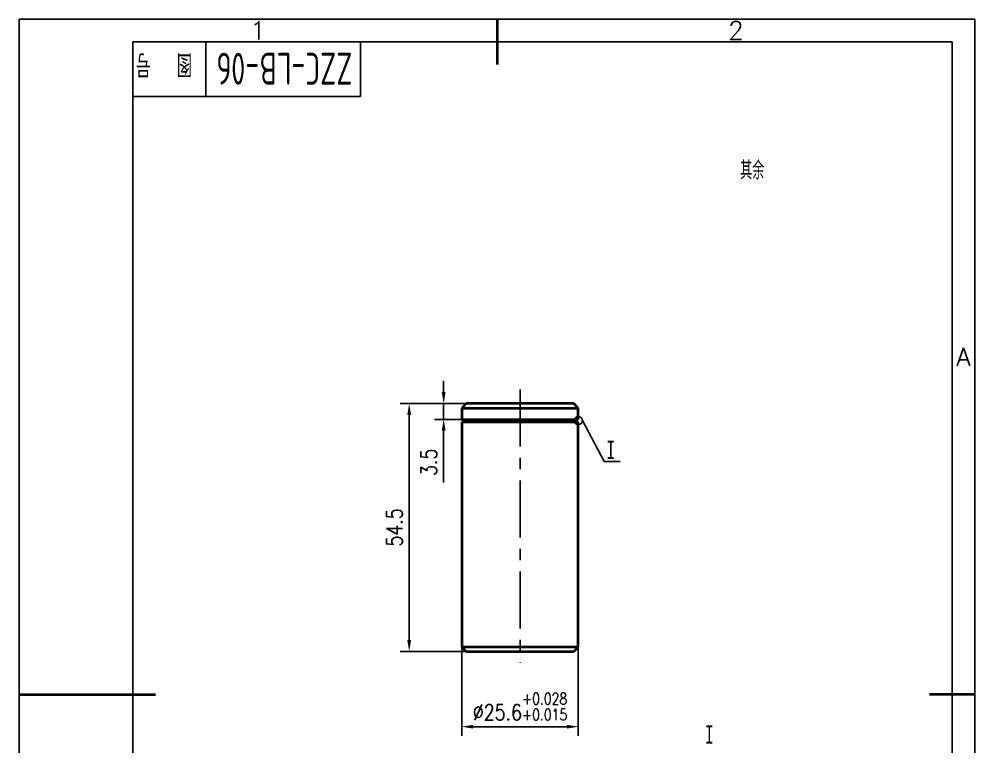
# Model space of a CAD drawing. Header units: millimetres. Extents: x -25 to 185, y -5 to 292.
# Drawn here: x -25 to 185, y 132 to 292 of the extents above; entities that cross this region are included whole.
import ezdxf
from ezdxf.enums import TextEntityAlignment as Align

# ---------------------------------------------------------------- set-up
doc = ezdxf.new("R2010")
doc.units = ezdxf.units.MM
doc.header["$LTSCALE"] = 10
doc.linetypes.add('CENTER', pattern=[2, 1.25, -0.25, 0.25, -0.25])
doc.layers.add('1轮廓实线层', color=7, linetype='Continuous', lineweight=35)
for name, color, linetype in [('2细线层', 4, 'Continuous'), ('3中心线层', 1, 'CENTER'), ('6文字层', 3, 'Continuous'), ('7标注层', 4, 'Continuous'), ('图框层', 7, 'Continuous')]:
    doc.layers.add(name, color=color, linetype=linetype)
doc.styles.add('Annotative', font='SimSun.ttf')
doc.styles.add('PC_TEXTSTYLE', font='isocp.shx', dxfattribs={"width": 0.8, "bigfont": 'hzfs.shx'})
doc.styles.add('TH_GBDIM', font='romans.shx', dxfattribs={"width": 0.8, "bigfont": 'gbcbig.shx'})
doc.dimstyles.new('TH_GBDIM', dxfattribs={"dimtxt": 3.5, "dimasz": 2.5, "dimexe": 2, "dimexo": 0, "dimgap": 1.5, "dimtad": 1, "dimdec": 1, "dimzin": 0, "dimdsep": 46, "dimtxsty": 'TH_GBDIM', "dimcen": 2.5, "dimclrd": 130, "dimclre": 130, "dimclrt": 3, "dimadec": 0, "dimazin": 0, "dimtfac": 0.714286, "dimtdec": 1, "dimtmove": 0, "dimatfit": 3, "dimfxl": 1, "dimtzin": 0, "dimlwd": -1, "dimlwe": -1, "dimarcsym": 0})

# ---------------------------------------------------------------- blocks, each defined once
blk = doc.blocks.new('*D8')
at = {"layer": '7标注层', "color": 130}
for p, q in [((72.26, 153.99), (72.26, 134.45)), ((97.86, 153.99), (97.86, 134.45)), ((74.76, 136.45), (95.36, 136.45))]:
    blk.add_line(p, q, dxfattribs=at)
for points in [[(74.76, 136.86), (74.76, 136.03), (72.26, 136.45)], [(95.36, 136.86), (95.36, 136.03), (97.86, 136.45)]]:
    blk.add_solid(points, dxfattribs=at)
at = {"layer": 'Defpoints', "color": 0}
for p in [(72.26, 153.99), (97.86, 153.99), (97.86, 136.45)]:
    blk.add_point(p, dxfattribs=at)
at = {"layer": '7标注层', "color": 3, "insert": (85.06, 140.86), "char_height": 3.5, "attachment_point": 5, "style": 'TH_GBDIM'}
blk.add_mtext('{%%c25.6}{}{\\H0.7143x;\\S+0.028^ +0.015;}', dxfattribs=at)
blk = doc.blocks.new('*D9')
at = {"layer": '7标注层', "color": 130}
for p, q in [((73.31, 207.49), (58.71, 207.49)), ((60.71, 204.99), (60.71, 155.49)), ((73.31, 152.99), (58.71, 152.99))]:
    blk.add_line(p, q, dxfattribs=at)
for points in [[(60.29, 204.99), (61.12, 204.99), (60.71, 207.49)], [(60.29, 155.49), (61.12, 155.49), (60.71, 152.99)]]:
    blk.add_solid(points, dxfattribs=at)
at = {"layer": 'Defpoints', "color": 0}
for p in [(73.31, 207.49), (60.71, 152.99), (73.31, 152.99)]:
    blk.add_point(p, dxfattribs=at)
at = {"layer": '7标注层', "color": 3, "insert": (57.46, 180.24), "char_height": 3.5, "attachment_point": 5, "rotation": 90, "style": 'TH_GBDIM'}
blk.add_mtext('54.5', dxfattribs=at)
blk = doc.blocks.new('*D10')
at = {"layer": '7标注层', "color": 130}
for p, q in [((68.28, 209.99), (68.28, 212.49)), ((72.31, 207.49), (66.28, 207.49)), ((68.28, 207.49), (68.28, 203.99)), ((72.26, 203.99), (66.28, 203.99)), ((68.28, 201.49), (68.28, 190.12))]:
    blk.add_line(p, q, dxfattribs=at)
for points in [[(67.86, 209.99), (68.7, 209.99), (68.28, 207.49)], [(67.86, 201.49), (68.7, 201.49), (68.28, 203.99)]]:
    blk.add_solid(points, dxfattribs=at)
at = {"layer": 'Defpoints', "color": 0}
for p in [(72.31, 207.49), (68.28, 203.99), (72.26, 203.99)]:
    blk.add_point(p, dxfattribs=at)
at = {"layer": '7标注层', "color": 3, "insert": (65.03, 194.56), "char_height": 3.5, "attachment_point": 5, "rotation": 90, "style": 'TH_GBDIM'}
blk.add_mtext('3.5', dxfattribs=at)
blk = doc.blocks.new('PC_TYDH_BLOCK')
at = {"layer": '2细线层', "linetype": 'Continuous'}
for p, q in [((16, -12), (16, 0)), ((50, 0), (50, -12)), ((0, -12), (50, -12))]:
    blk.add_line(p, q, dxfattribs=at)
at = {"layer": '6文字层', "style": 'PC_TEXTSTYLE', "width": 0.667}
blk.add_text('图   号', height=5, rotation=180, dxfattribs=at).set_placement((13, -2.5))
at = {"layer": '6文字层', "style": 'PC_TEXTSTYLE', "width": 0.970975}
blk.add_attdef('图样代号', text='', height=7, rotation=180, dxfattribs=at).set_placement((48.24, -2.4), (18.35, -2.4), align=Align.FIT)

msp = doc.modelspace()

# ---------------------------------------------------------------- linework, layer by layer
at = {"layer": '1轮廓实线层'}
for p, q in [((80, 292), (80, 282)), ((73.26, 207.49), (72.26, 206.49)), ((72.26, 206.49), (72.26, 203.99)), ((72.26, 206.49), (97.86, 206.49)), ((96.86, 207.49), (73.26, 207.49)), ((97.86, 206.49), (96.86, 207.49)), ((97.86, 203.99), (97.86, 206.49)), ((72.26, 203.99), (97.86, 203.99)), ((72.76, 203.99), (72.76, 203.49)), ((97.36, 203.99), (97.36, 203.49)), ((72.26, 203.49), (97.86, 203.49)), ((72.26, 203.49), (72.26, 153.99)), ((97.86, 153.99), (97.86, 203.49)), ((73.26, 152.99), (72.26, 153.99)), ((72.26, 153.99), (97.86, 153.99)), ((96.86, 152.99), (97.86, 153.99)), ((73.26, 152.99), (96.86, 152.99)), ((-25, 143.5), (5, 143.5)), ((185, 143.5), (175, 143.5))]:
    msp.add_line(p, q, dxfattribs=at)
at = {"layer": '2细线层'}
for p, q in [((-25, -5), (-25, 292)), ((185, 292), (-25, 292)), ((-25, 292), (-25, 287)), ((80, 292), (80, 287)), ((185, 292), (185, -5)), ((185, 143.5), (180, 143.5))]:
    msp.add_line(p, q, dxfattribs=at)
at = {"layer": '3中心线层'}
msp.add_line((85.06, 210.54), (85.06, 150.48), dxfattribs=at)
at = {"layer": '7标注层'}
msp.add_circle((97.87, 203.74), 0.893, dxfattribs=at)
at = {"layer": '图框层'}
for p, q in [((0, 0), (0, 287)), ((180, 287), (0, 287)), ((180, 287), (180, 0))]:
    msp.add_line(p, q, dxfattribs=at)

# ---------------------------------------------------------------- block references
ref = msp.add_blockref('PC_TYDH_BLOCK', (0, 287), dxfattribs=at)
ref.add_attrib('图样代号', 'ZZC-LB-06', dxfattribs={"layer": '6文字层', "height": 7, "rotation": 180, "style": 'PC_TEXTSTYLE', "width": 0.657039}).set_placement((48.24, 284.6), (18.35, 284.6), align=Align.FIT)

# ---------------------------------------------------------------- texts
at = {"layer": '6文字层', "style": 'TH_GBDIM'}
for s, p in [('1', (27.5, 289.5)), ('2', (132.5, 289.5)), ('A', (182.5, 217.75))]:
    msp.add_text(s, height=4, dxfattribs=at).set_placement(p, align=Align.MIDDLE)
at = {"layer": '6文字层', "width": 0.667}
for s, style, p in [('其余', 'PC_TEXTSTYLE', (133.41, 256.78)), ('I', 'Annotative', (104.08, 195.33)), ('I', 'Annotative', (125.74, 132.72))]:
    msp.add_text(s, height=4, dxfattribs=dict(at, style=style)).set_placement(p)

# ---------------------------------------------------------------- dimensions: what is measured, and where the dimension line sits
at = {"layer": '7标注层'}
dim = msp.add_linear_dim(base=(68.28, 203.99), p1=(72.31, 207.49), p2=(72.26, 203.99), angle=90, dimstyle='TH_GBDIM', dxfattribs=at)
dim.commit()
dim.dimension.update_dxf_attribs({"geometry": '*D10', "text_midpoint": (68.28, 194.56), "dimtype": 160})
dim = msp.add_linear_dim(base=(60.71, 152.99), p1=(73.31, 207.49), p2=(73.31, 152.99), angle=90, dimstyle='TH_GBDIM', dxfattribs=at)
dim.commit()
dim.dimension.update_dxf_attribs({"geometry": '*D9', "text_midpoint": (57.46, 180.24)})
dim = msp.add_linear_dim(base=(97.86, 136.45), p1=(72.26, 153.99), p2=(97.86, 153.99), text='{%%c<>}{}{\\H0.7143x;\\S+0.028^ +0.015;}', dimstyle='TH_GBDIM', override={"dimgap": 1.5, "dimtad": 1, "dimjust": 0, "dimdec": 1, "dimlfac": 1, "dimse1": 0, "dimse2": 0, "dimsd1": 0, "dimsd2": 0}, dxfattribs=at)
dim.commit()
dim.dimension.update_dxf_attribs({"geometry": '*D8', "text_midpoint": (85.06, 140.86)})

# ---------------------------------------------------------------- leaders
msp.add_leader([(98.76, 203.74), (103.55, 194.73), (107.04, 194.73)], dimstyle='TH_GBDIM', override={"dimgap": 1.5, "dimtad": 0, "dimldrblk": 'None'}, dxfattribs=at)

doc.saveas('drawing.dxf')
